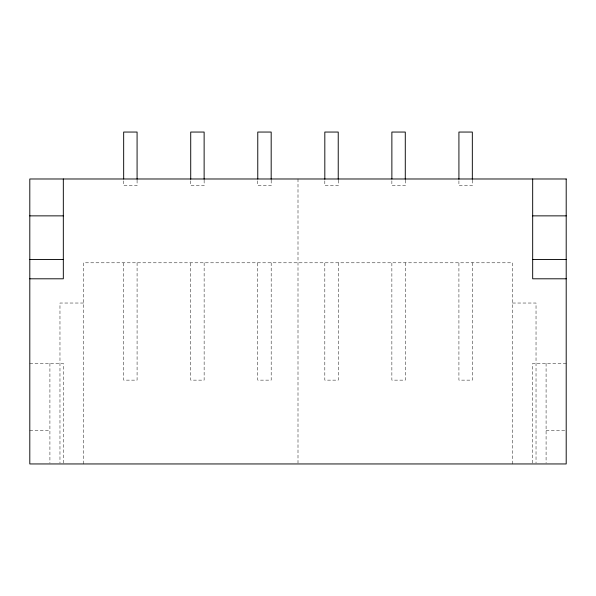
<?xml version="1.0" encoding="UTF-8"?>
<svg xmlns="http://www.w3.org/2000/svg" width="596" height="596" viewBox="0 0 596 596"><rect width="100%" height="100%" fill="white"/><g stroke="black" fill="none" stroke-linecap="round" stroke-linejoin="round"><path stroke-width="0.45" stroke-dasharray="2.98 2.23" d="M83.44 303.029L59.972 303.029L59.972 463.017M512.56 303.029L536.028 303.029L536.028 463.017M29.8 363.374L63.325 363.374L63.325 463.025M566.2 363.374L532.675 363.374L532.675 463.017M29.8 430.424L49.915 430.424M546.085 430.424L565.284 430.424M546.085 363.374L546.085 463.017M512.56 463.949L512.56 262.799L83.44 262.799L83.44 463.949M472.33 180.141L472.33 185.691L458.92 185.691L458.92 180.141M472.33 262.799L472.33 380.136L458.92 380.136L458.92 262.799M405.28 180.141L405.28 185.691L391.87 185.691L391.87 180.141M405.28 262.799L405.28 380.136L391.87 380.136L391.87 262.799M338.23 180.141L338.23 185.691L324.82 185.691L324.82 180.141M338.23 262.799L338.23 380.136L324.82 380.136L324.82 262.799M298 178.986L298 463.017M271.18 180.141L271.18 185.691L257.77 185.691L257.77 180.141M271.18 262.799L271.18 380.136L257.77 380.136L257.77 262.799M204.13 180.141L204.13 185.691L190.72 185.691L190.72 180.141M204.13 262.799L204.13 380.136L190.72 380.136L190.72 262.799M137.08 180.141L137.08 185.691L123.67 185.691L123.67 180.141M137.08 262.799L137.08 380.136L123.67 380.136L123.67 262.799M49.915 363.374L49.915 463.025"/><path stroke-width="0.89" d="M29.8 215.864L63.325 215.864M532.675 215.864L566.2 215.864M29.8 259.446L63.325 259.446M532.675 259.446L566.2 259.446M29.8 278.801L63.325 278.801L63.325 178.986M566.2 278.801L532.675 278.801L532.675 178.986M472.33 179.217L472.33 132.051L458.92 132.051L458.92 179.217M405.28 179.217L405.28 132.051L391.87 132.051L391.87 178.986M338.23 179.217L338.23 132.051L324.82 132.051L324.82 179.217M271.18 179.217L271.18 132.051L257.77 132.051L257.77 178.986M204.13 179.217L204.13 132.051L190.72 132.051L190.72 179.217M137.08 179.217L137.08 132.051L123.67 132.051L123.67 178.986M566.2 178.986L29.8 178.986L29.8 463.949L566.2 463.949L566.2 178.986"/></g></svg>
